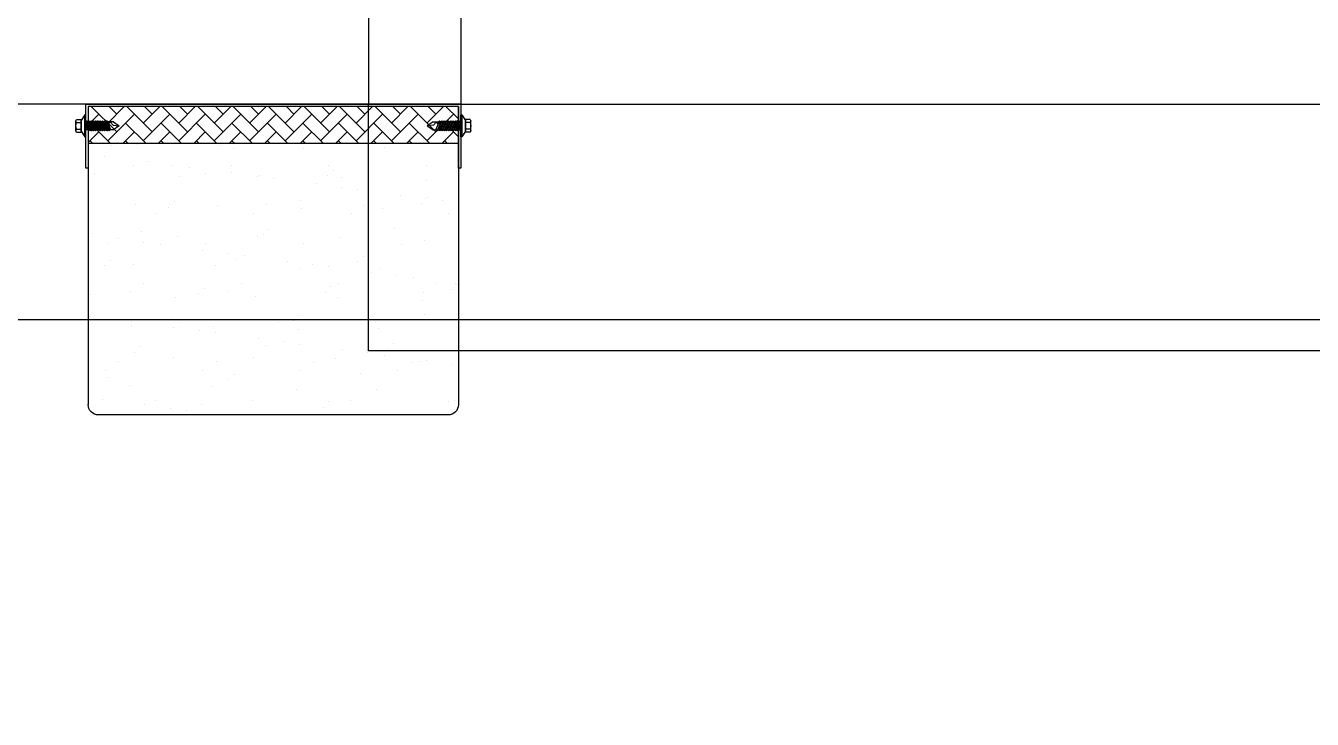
# Model space of a CAD drawing. Header units: millimetres. Extents: x -26983 to 60590, y 825 to 42375.
# Drawn here: x 57892.12 to 57912.52, y 17678.31 to 17689.31 of the extents above; entities that cross this region are included whole.
import ezdxf

# ---------------------------------------------------------------- set-up
doc = ezdxf.new("R2010")
doc.units = ezdxf.units.MM
doc.header["$LTSCALE"] = 100
doc.header["$MEASUREMENT"] = 0
doc.layers.get('0').update_dxf_attribs({"linetype": 'CONTINUOUS'})
for name, color, linetype in [('ELE7 (0.07)', 8, 'CONTINUOUS'), ('ELE9', 9, 'CONTINUOUS'), ('FIN(패널-T75 글라스울)', 6, 'CONTINUOUS'), ('OVERHEAD DOOR - ELE', 9, 'CONTINUOUS'), ('OVERHEAD DOOR - ETC', 252, 'CONTINUOUS'), ('주차-화물', 251, 'CONTINUOUS')]:
    doc.layers.add(name, color=color, linetype=linetype)

# ---------------------------------------------------------------- blocks, each defined once
blk = doc.blocks.new('A$Ca9da7916')
at = {"layer": 'ELE7 (0.07)', "ltscale": 0.002}
blk.add_line((227, 4275), (227, 6725), dxfattribs=at)
at = {"layer": 'FIN(패널-T75 글라스울)'}
blk.add_line((702, 4275), (227, 4275), dxfattribs=at)
blk.add_lwpolyline([(702, 4350), (227, 4350), (227, 3250), (702, 3250)], dxfattribs=at)
at = {"layer": 'OVERHEAD DOOR - ELE', "ltscale": 0.002}
for p, q in [((27, 6725), (27, 4275)), ((27, 4275), (227, 4275))]:
    blk.add_line(p, q, dxfattribs=at)
at = {"layer": 'OVERHEAD DOOR - ETC'}
for p, q in [((205.2, 4358), (213.4, 4358)), ((225, 4348), (-16.7, 4348)), ((195, 4348), (195, 4048)), ((195, 4348), (225, 4348)), ((205, 4353.8), (200.3, 4350.8)), ((218.3, 4350.8), (200.3, 4350.8)), ((200.3, 4350.8), (200.3, 4350)), ((200.3, 4350.8), (218.3, 4350.8)), ((200.3, 4350), (218.3, 4350)), ((204.1, 4357.5), (204.1, 4353.8)), ((204.1, 4353.8), (214.6, 4353.8)), ((213.6, 4353.8), (205, 4353.8)), ((205.2, 4347.6), (211.1, 4350)), ((205.2, 4345.8), (213.5, 4349.2)), ((205.2, 4345.8), (213.5, 4349.2)), ((205.2, 4347.6), (206.2, 4348.4)), ((206.2, 4347.2), (205.2, 4347.6)), ((205.2, 4347.6), (206.2, 4346.8)), ((206.2, 4347.6), (205.2, 4347.6)), ((206.2, 4348.4), (206.2, 4350)), ((211.9, 4350), (206.2, 4347.6)), ((206.2, 4348.4), (210, 4350)), ((206.2, 4346.6), (212.5, 4349.2)), ((212.5, 4348.4), (206.2, 4345.8)), ((206.2, 4346.6), (206.2, 4347.6)), ((206.6, 4357.5), (206.6, 4353.8)), ((212, 4357.5), (212, 4353.8)), ((212.5, 4349.2), (212.5, 4350)), ((213.5, 4349.2), (212.5, 4350)), ((212.5, 4349.6), (213.5, 4349.2)), ((213.5, 4349.2), (212.5, 4348.4)), ((212.5, 4349.2), (213.5, 4349.2)), ((212.5, 4347.4), (212.5, 4348.4)), ((213.5, 4347.4), (212.5, 4348.2)), ((212.5, 4347.8), (213.5, 4347.4)), ((218.3, 4350.8), (213.6, 4353.8)), ((214.6, 4357.5), (214.6, 4353.8)), ((218.3, 4350), (218.3, 4350.8)), ((225, 4348), (225, 4048)), ((-25, 4339.7), (-25, 4056.3)), ((205.2, 4343.9), (213.5, 4347.4)), ((205.2, 4343.9), (213.5, 4347.4)), ((205.2, 4345.8), (206.2, 4346.6)), ((206.2, 4345.4), (205.2, 4345.8)), ((205.2, 4345.8), (206.2, 4345)), ((206.2, 4345.8), (205.2, 4345.8)), ((205.2, 4342.1), (213.5, 4345.5)), ((205.2, 4342.1), (213.5, 4345.5)), ((205.2, 4343.9), (206.2, 4344.7)), ((206.2, 4343.5), (205.2, 4343.9)), ((205.2, 4343.9), (206.2, 4343.1)), ((206.2, 4343.9), (205.2, 4343.9)), ((205.2, 4340.3), (213.5, 4343.7)), ((205.2, 4340.3), (213.5, 4343.7)), ((205.2, 4342.1), (206.2, 4342.9)), ((206.2, 4341.7), (205.2, 4342.1)), ((205.2, 4342.1), (206.2, 4341.3)), ((206.2, 4342.1), (205.2, 4342.1)), ((205.2, 4338.4), (213.5, 4341.9)), ((205.2, 4338.4), (213.5, 4341.9)), ((205.2, 4340.3), (206.2, 4341.1)), ((206.2, 4339.9), (205.2, 4340.3)), ((205.2, 4340.3), (206.2, 4339.5)), ((206.2, 4340.3), (205.2, 4340.3)), ((205.2, 4336.6), (213.5, 4340)), ((205.2, 4336.6), (213.5, 4340)), ((205.2, 4338.4), (206.2, 4339.2)), ((206.2, 4338), (205.2, 4338.4)), ((205.2, 4338.4), (206.2, 4337.6)), ((206.2, 4338.4), (205.2, 4338.4)), ((205.2, 4334.8), (213.5, 4338.2)), ((205.2, 4334.8), (213.5, 4338.2)), ((205.2, 4336.6), (206.2, 4337.4)), ((206.2, 4344.7), (212.5, 4347.4)), ((212.5, 4346.5), (206.2, 4343.9)), ((206.2, 4344.7), (206.2, 4345.8)), ((206.2, 4342.9), (212.5, 4345.5)), ((212.5, 4344.7), (206.2, 4342.1)), ((206.2, 4342.9), (206.2, 4343.9)), ((206.2, 4341.1), (212.5, 4343.7)), ((212.5, 4342.9), (206.2, 4340.3)), ((206.2, 4341.1), (206.2, 4342.1)), ((206.2, 4339.2), (212.5, 4341.9)), ((212.5, 4341), (206.2, 4338.4)), ((206.2, 4339.2), (206.2, 4340.3)), ((206.2, 4337.4), (212.5, 4340)), ((212.5, 4339.2), (206.2, 4336.6)), ((206.2, 4337.4), (206.2, 4338.4)), ((206.2, 4335.6), (212.5, 4338.2)), ((212.5, 4337.4), (206.2, 4334.8)), ((213.5, 4347.4), (212.5, 4346.5)), ((212.5, 4347.4), (213.5, 4347.4)), ((212.5, 4345.5), (212.5, 4346.5)), ((213.5, 4345.5), (212.5, 4346.3)), ((212.5, 4345.9), (213.5, 4345.5)), ((213.5, 4345.5), (212.5, 4344.7)), ((212.5, 4345.5), (213.5, 4345.5)), ((212.5, 4343.7), (212.5, 4344.7)), ((213.5, 4343.7), (212.5, 4344.5)), ((212.5, 4344.1), (213.5, 4343.7)), ((213.5, 4343.7), (212.5, 4342.9)), ((212.5, 4343.7), (213.5, 4343.7)), ((212.5, 4341.9), (212.5, 4342.9)), ((213.5, 4341.9), (212.5, 4342.7)), ((212.5, 4342.3), (213.5, 4341.9)), ((213.5, 4341.9), (212.5, 4341)), ((212.5, 4341.9), (213.5, 4341.9)), ((212.5, 4340), (212.5, 4341)), ((213.5, 4340), (212.5, 4340.8)), ((212.5, 4340.4), (213.5, 4340)), ((213.5, 4340), (212.5, 4339.2)), ((212.5, 4340), (213.5, 4340)), ((212.5, 4338.2), (212.5, 4339.2)), ((213.5, 4338.2), (212.5, 4339)), ((212.5, 4338.6), (213.5, 4338.2)), ((213.5, 4338.2), (212.5, 4337.4)), ((212.5, 4338.2), (213.5, 4338.2)), ((212.5, 4336.4), (212.5, 4337.4)), ((213.5, 4336.4), (212.5, 4337.2)), ((206.2, 4336.2), (205.2, 4336.6)), ((205.2, 4336.6), (206.2, 4335.8)), ((206.2, 4336.6), (205.2, 4336.6)), ((205.2, 4332.9), (213.5, 4336.4)), ((205.2, 4332.9), (213.5, 4336.4)), ((205.2, 4334.8), (206.2, 4335.6)), ((206.2, 4334.4), (205.2, 4334.8)), ((205.2, 4334.8), (206.2, 4334)), ((206.2, 4334.8), (205.2, 4334.8)), ((205.2, 4331.1), (213.5, 4334.5)), ((205.2, 4331.1), (213.5, 4334.5)), ((205.2, 4332.9), (206.2, 4333.7)), ((206.2, 4332.5), (205.2, 4332.9)), ((205.2, 4332.9), (206.2, 4332.1)), ((206.2, 4332.9), (205.2, 4332.9)), ((205.2, 4331.1), (206.2, 4331.9)), ((206.2, 4330.7), (205.2, 4331.1)), ((205.2, 4331.1), (206.2, 4330.3)), ((206.2, 4331.1), (205.2, 4331.1)), ((206.2, 4335.6), (206.2, 4336.6)), ((206.2, 4333.7), (212.5, 4336.4)), ((212.5, 4335.5), (206.2, 4332.9)), ((206.2, 4333.7), (206.2, 4334.8)), ((206.2, 4331.9), (212.5, 4334.5)), ((212.5, 4333.7), (206.2, 4331.1)), ((206.2, 4331.9), (206.2, 4332.9)), ((206.2, 4329.7), (210.4, 4331.5)), ((206.2, 4327.6), (206.2, 4331.1)), ((209.3, 4322.8), (206.2, 4327.6)), ((210, 4327.8), (209.3, 4322.8)), ((212.5, 4327.6), (209.3, 4322.8)), ((212.5, 4330.3), (210, 4327.8)), ((210.4, 4331.4), (213.5, 4332.7)), ((210.4, 4331.4), (213.5, 4332.7)), ((210.4, 4331.4), (211.4, 4332.3)), ((210.4, 4331.5), (212.5, 4330.3)), ((211.4, 4331.4), (210.4, 4331.4)), ((211.4, 4332.3), (212.5, 4332.7)), ((212.5, 4331.9), (211.4, 4331.4)), ((212.5, 4336.8), (213.5, 4336.4)), ((213.5, 4336.4), (212.5, 4335.5)), ((212.5, 4336.4), (213.5, 4336.4)), ((212.5, 4334.5), (212.5, 4335.5)), ((213.5, 4334.5), (212.5, 4335.3)), ((212.5, 4334.9), (213.5, 4334.5)), ((213.5, 4334.5), (212.5, 4333.7)), ((212.5, 4334.5), (213.5, 4334.5)), ((212.5, 4332.7), (212.5, 4333.7)), ((213.5, 4332.7), (212.5, 4333.5)), ((212.5, 4333.1), (213.5, 4332.7)), ((213.5, 4332.7), (212.5, 4331.9)), ((212.5, 4332.7), (213.5, 4332.7)), ((212.5, 4327.6), (212.5, 4331.9)), ((209.3, 4073.2), (206.2, 4068.4)), ((206.2, 4068.4), (206.2, 4064.9)), ((206.2, 4066.3), (210.4, 4064.5)), ((212.5, 4068.4), (209.3, 4073.2)), ((210, 4068.2), (209.3, 4073.2)), ((212.5, 4065.7), (210, 4068.2)), ((212.5, 4068.4), (212.5, 4064.1)), ((205.2, 4064.9), (206.2, 4065.7)), ((206.2, 4065.3), (205.2, 4064.9)), ((205.2, 4064.9), (213.5, 4061.5)), ((205.2, 4064.9), (213.5, 4061.5)), ((206.2, 4064.9), (205.2, 4064.9)), ((205.2, 4064.9), (206.2, 4064.1)), ((205.2, 4063.1), (206.2, 4063.9)), ((206.2, 4063.5), (205.2, 4063.1)), ((205.2, 4063.1), (213.5, 4059.6)), ((205.2, 4063.1), (213.5, 4059.6)), ((206.2, 4063.1), (205.2, 4063.1)), ((205.2, 4063.1), (206.2, 4062.3)), ((205.2, 4061.2), (206.2, 4062)), ((206.2, 4061.6), (205.2, 4061.2)), ((205.2, 4061.2), (213.5, 4057.8)), ((205.2, 4061.2), (213.5, 4057.8)), ((206.2, 4061.2), (205.2, 4061.2)), ((205.2, 4061.2), (206.2, 4060.4)), ((205.2, 4059.4), (206.2, 4060.2)), ((206.2, 4059.8), (205.2, 4059.4)), ((205.2, 4059.4), (213.5, 4056)), ((205.2, 4059.4), (213.5, 4056)), ((206.2, 4059.4), (205.2, 4059.4)), ((205.2, 4059.4), (206.2, 4058.6)), ((205.2, 4057.6), (206.2, 4058.4)), ((206.2, 4058), (205.2, 4057.6)), ((205.2, 4057.6), (213.5, 4054.1)), ((205.2, 4057.6), (213.5, 4054.1)), ((206.2, 4057.6), (205.2, 4057.6)), ((205.2, 4057.6), (206.2, 4056.8)), ((205.2, 4055.7), (206.2, 4056.5)), ((206.2, 4056.1), (205.2, 4055.7)), ((205.2, 4055.7), (213.5, 4052.3)), ((205.2, 4055.7), (213.5, 4052.3)), ((206.2, 4055.7), (205.2, 4055.7)), ((205.2, 4055.7), (206.2, 4054.9)), ((212.5, 4062.3), (206.2, 4064.9)), ((206.2, 4064.1), (206.2, 4063.1)), ((206.2, 4064.1), (212.5, 4061.5)), ((212.5, 4060.5), (206.2, 4063.1)), ((206.2, 4062.3), (206.2, 4061.2)), ((206.2, 4062.3), (212.5, 4059.6)), ((212.5, 4058.6), (206.2, 4061.2)), ((206.2, 4060.4), (206.2, 4059.4)), ((206.2, 4060.4), (212.5, 4057.8)), ((212.5, 4056.8), (206.2, 4059.4)), ((206.2, 4058.6), (206.2, 4057.6)), ((206.2, 4058.6), (212.5, 4056)), ((212.5, 4055), (206.2, 4057.6)), ((206.2, 4056.8), (206.2, 4055.7)), ((206.2, 4056.8), (212.5, 4054.1)), ((212.5, 4053.1), (206.2, 4055.7)), ((210.4, 4064.5), (212.5, 4065.7)), ((210.4, 4064.6), (213.5, 4063.3)), ((210.4, 4064.6), (213.5, 4063.3)), ((211.4, 4064.6), (210.4, 4064.6)), ((210.4, 4064.6), (211.4, 4063.7)), ((212.5, 4064.1), (211.4, 4064.6)), ((211.4, 4063.7), (212.5, 4063.3)), ((213.5, 4063.3), (212.5, 4064.1)), ((212.5, 4063.3), (212.5, 4062.3)), ((212.5, 4063.3), (213.5, 4063.3)), ((212.5, 4062.9), (213.5, 4063.3)), ((213.5, 4063.3), (212.5, 4062.5)), ((213.5, 4061.5), (212.5, 4062.3)), ((212.5, 4061.5), (212.5, 4060.5)), ((212.5, 4061.1), (213.5, 4061.5)), ((213.5, 4061.5), (212.5, 4060.7)), ((212.5, 4061.5), (213.5, 4061.5)), ((213.5, 4059.6), (212.5, 4060.5)), ((212.5, 4059.6), (212.5, 4058.6)), ((212.5, 4059.2), (213.5, 4059.6)), ((213.5, 4059.6), (212.5, 4058.8)), ((212.5, 4059.6), (213.5, 4059.6)), ((213.5, 4057.8), (212.5, 4058.6)), ((212.5, 4057.8), (212.5, 4056.8)), ((212.5, 4057.8), (213.5, 4057.8)), ((212.5, 4057.4), (213.5, 4057.8)), ((213.5, 4057.8), (212.5, 4057)), ((213.5, 4056), (212.5, 4056.8)), ((212.5, 4056), (212.5, 4055)), ((212.5, 4055.6), (213.5, 4056)), ((213.5, 4056), (212.5, 4055.2)), ((212.5, 4056), (213.5, 4056)), ((225, 4048), (-16.7, 4048)), ((225, 4048), (195, 4048)), ((200.3, 4045.2), (200.3, 4046)), ((200.3, 4046), (218.3, 4046)), ((218.3, 4045.2), (200.3, 4045.2)), ((205, 4042.2), (200.3, 4045.2)), ((200.3, 4045.2), (218.3, 4045.2)), ((205.2, 4053.9), (206.2, 4054.7)), ((206.2, 4054.3), (205.2, 4053.9)), ((205.2, 4053.9), (213.5, 4050.5)), ((205.2, 4053.9), (213.5, 4050.5)), ((206.2, 4053.9), (205.2, 4053.9)), ((205.2, 4053.9), (206.2, 4053.1)), ((205.2, 4052.1), (206.2, 4052.9)), ((206.2, 4052.5), (205.2, 4052.1)), ((205.2, 4052.1), (213.5, 4048.6)), ((205.2, 4052.1), (213.5, 4048.6)), ((206.2, 4052.1), (205.2, 4052.1)), ((205.2, 4052.1), (206.2, 4051.3)), ((205.2, 4050.2), (206.2, 4051)), ((206.2, 4050.6), (205.2, 4050.2)), ((205.2, 4050.2), (213.5, 4046.8)), ((205.2, 4050.2), (213.5, 4046.8)), ((206.2, 4050.2), (205.2, 4050.2)), ((205.2, 4050.2), (206.2, 4049.4)), ((205.2, 4048.4), (206.2, 4049.2)), ((206.2, 4048.8), (205.2, 4048.4)), ((205.2, 4048.4), (211.1, 4046)), ((206.2, 4048.4), (205.2, 4048.4)), ((205.2, 4048.4), (206.2, 4047.6)), ((206.2, 4054.9), (206.2, 4053.9)), ((206.2, 4054.9), (212.5, 4052.3)), ((212.5, 4051.3), (206.2, 4053.9)), ((206.2, 4053.1), (206.2, 4052.1)), ((206.2, 4053.1), (212.5, 4050.5)), ((212.5, 4049.5), (206.2, 4052.1)), ((206.2, 4051.3), (206.2, 4050.2)), ((206.2, 4051.3), (212.5, 4048.6)), ((212.5, 4047.6), (206.2, 4050.2)), ((206.2, 4049.4), (206.2, 4048.4)), ((206.2, 4049.4), (212.5, 4046.8)), ((211.9, 4046), (206.2, 4048.4)), ((206.2, 4047.6), (206.2, 4046)), ((206.2, 4047.6), (210, 4046)), ((213.5, 4054.1), (212.5, 4055)), ((212.5, 4054.1), (212.5, 4053.1)), ((212.5, 4053.7), (213.5, 4054.1)), ((213.5, 4054.1), (212.5, 4053.3)), ((212.5, 4054.1), (213.5, 4054.1)), ((213.5, 4052.3), (212.5, 4053.1)), ((212.5, 4052.3), (212.5, 4051.3)), ((212.5, 4051.9), (213.5, 4052.3)), ((213.5, 4052.3), (212.5, 4051.5)), ((212.5, 4052.3), (213.5, 4052.3)), ((213.5, 4050.5), (212.5, 4051.3)), ((212.5, 4050.5), (212.5, 4049.5)), ((212.5, 4050.1), (213.5, 4050.5)), ((213.5, 4050.5), (212.5, 4049.7)), ((212.5, 4050.5), (213.5, 4050.5)), ((213.5, 4048.6), (212.5, 4049.5)), ((212.5, 4048.6), (212.5, 4047.6)), ((212.5, 4048.2), (213.5, 4048.6)), ((213.5, 4048.6), (212.5, 4047.8)), ((212.5, 4048.6), (213.5, 4048.6)), ((213.5, 4046.8), (212.5, 4047.6)), ((212.5, 4046.8), (212.5, 4046)), ((212.5, 4046.4), (213.5, 4046.8)), ((213.5, 4046.8), (212.5, 4046)), ((212.5, 4046.8), (213.5, 4046.8)), ((218.3, 4045.2), (213.6, 4042.2)), ((218.3, 4046), (218.3, 4045.2)), ((204.1, 4042.2), (214.6, 4042.2)), ((204.1, 4038.5), (204.1, 4042.2)), ((213.6, 4042.2), (205, 4042.2)), ((205.2, 4038), (213.4, 4038)), ((206.6, 4038.5), (206.6, 4042.2)), ((212, 4038.5), (212, 4042.2)), ((214.6, 4038.5), (214.6, 4042.2))]:
    blk.add_line(p, q, dxfattribs=at)
at = {"layer": 'OVERHEAD DOOR - ETC', "ltscale": 0.002}
for p, q in [((-5, 4347.9), (-5, 4347.9)), ((227, 4350), (175, 4350)), ((175, 4350), (175, 4348)), ((175, 4348), (225, 4348)), ((200.5, 4348), (211.6, 4336.9)), ((214.9, 4348), (225, 4337.9)), ((225, 4348), (225, 4048)), ((227, 4046), (227, 4350)), ((-13.9, 4339.6), (-13.9, 4339.6)), ((-13.6, 4344.7), (-13.6, 4344.7)), ((16.2, 4343.1), (16.2, 4343.1)), ((76.7, 4342.5), (76.7, 4342.5)), ((81, 4347.2), (81, 4347.2)), ((81.6, 4345.9), (81.6, 4345.9)), ((138, 4340.1), (138, 4340.1)), ((195, 4334.6), (204.4, 4344.1)), ((195, 4339.1), (197.3, 4336.9)), ((197.3, 4322.5), (218.8, 4344.1)), ((81.3, 4330.3), (81.3, 4330.3)), ((148.8, 4334.8), (148.8, 4334.8)), ((204.4, 4329.7), (225, 4309.1)), ((211.6, 4322.5), (225, 4335.9)), ((218.8, 4329.7), (225, 4323.5)), ((18.5, 4317.2), (18.5, 4317.2)), ((18.9, 4322.5), (18.9, 4322.5)), ((56.4, 4320.4), (56.4, 4320.4)), ((67.5, 4318.8), (67.5, 4318.8)), ((74.4, 4319.6), (74.4, 4319.6)), ((116.4, 4320.4), (116.4, 4320.4)), ((146.7, 4318.2), (146.7, 4318.2)), ((150.5, 4321.6), (150.5, 4321.6)), ((151, 4322.9), (151, 4322.9)), ((165.4, 4322), (165.4, 4322)), ((177.1, 4322), (177.1, 4322)), ((195, 4324.8), (211.6, 4308.1)), ((17.7, 4309.8), (17.7, 4309.8)), ((86.1, 4311.4), (86.1, 4311.4)), ((195, 4305.9), (204.4, 4315.3)), ((195, 4310.4), (197.3, 4308.1)), ((197.3, 4293.8), (218.8, 4315.3)), ((211.6, 4293.8), (225, 4307.1)), ((10.8, 4299), (10.8, 4299)), ((87.8, 4298.2), (87.8, 4298.2)), ((113.5, 4301.5), (113.5, 4301.5)), ((126.4, 4296.1), (126.4, 4296.1)), ((153.2, 4300.9), (153.2, 4300.9)), ((195, 4296), (211.6, 4279.4)), ((204.4, 4301), (225, 4280.4)), ((218.8, 4301), (225, 4294.8)), ((23.4, 4288), (23.4, 4288)), ((29, 4290.4), (29, 4290.4)), ((33.2, 4295.1), (33.2, 4295.1)), ((142.7, 4286.2), (142.7, 4286.2)), ((191.6, 4287.8), (191.6, 4287.8)), ((195, 4277.1), (204.4, 4286.6)), ((197.3, 4265), (218.8, 4286.6)), ((-4.1, 4281.4), (-4.1, 4281.4)), ((25.2, 4274.7), (25.2, 4274.7)), ((44.8, 4283), (44.8, 4283)), ((49.9, 4281), (49.9, 4281)), ((90.6, 4277.5), (90.6, 4277.5)), ((93.8, 4284.6), (93.8, 4284.6)), ((195, 4281.7), (197.3, 4279.4)), ((211.6, 4265), (225, 4278.4)), ((8.7, 4268.3), (8.7, 4268.3)), ((99, 4266.1), (99, 4266.1)), ((103.2, 4270.8), (103.2, 4270.8)), ((145, 4271.7), (145, 4271.7)), ((157.8, 4266.4), (157.8, 4266.4)), ((195, 4267.3), (211.6, 4250.7)), ((204.4, 4272.2), (225, 4251.7)), ((218.8, 4272.2), (225, 4266)), ((-13.7, 4260.5), (-13.7, 4260.5)), ((27.9, 4254.1), (27.9, 4254.1)), ((138.2, 4261), (138.2, 4261)), ((195, 4248.4), (204.4, 4257.8)), ((197.3, 4236.3), (218.8, 4257.8)), ((21, 4248.6), (21, 4248.6)), ((69.9, 4250.2), (69.9, 4250.2)), ((78.7, 4244), (78.7, 4244)), ((81.4, 4251.2), (81.4, 4251.2)), ((118.9, 4251.8), (118.9, 4251.8)), ((159.5, 4253.2), (159.5, 4253.2)), ((167.8, 4253.4), (167.8, 4253.4)), ((173.2, 4246.5), (173.2, 4246.5)), ((195, 4252.9), (197.3, 4250.7)), ((204.4, 4243.5), (225, 4222.9)), ((211.6, 4236.3), (225, 4249.7)), ((218.8, 4243.5), (225, 4237.3)), ((-18.7, 4238.4), (-18.7, 4238.4)), ((-14.5, 4243), (-14.5, 4243)), ((74.6, 4240.5), (74.6, 4240.5)), ((95.1, 4243), (95.1, 4243)), ((169, 4241.8), (169, 4241.8)), ((177.2, 4242.9), (177.2, 4242.9)), ((195, 4238.6), (211.6, 4221.9)), ((17.8, 4230.7), (17.8, 4230.7)), ((96.9, 4229.8), (96.9, 4229.8)), ((113.6, 4222.4), (113.6, 4222.4)), ((162.3, 4232.6), (162.3, 4232.6)), ((191.3, 4222.8), (191.3, 4222.8)), ((195, 4219.7), (204.4, 4229.1)), ((195, 4224.2), (197.3, 4221.9)), ((197.3, 4207.6), (218.8, 4229.1)), ((-4.4, 4216.4), (-4.4, 4216.4)), ((11, 4219.9), (11, 4219.9)), ((32.4, 4219.6), (32.4, 4219.6)), ((44.5, 4218), (44.5, 4218)), ((51.3, 4214.1), (51.3, 4214.1)), ((55.5, 4218.7), (55.5, 4218.7)), ((93.4, 4219.6), (93.4, 4219.6)), ((142.4, 4221.2), (142.4, 4221.2)), ((148.7, 4219.7), (148.7, 4219.7)), ((204.4, 4214.7), (225, 4194.2)), ((211.6, 4207.6), (225, 4220.9)), ((218.8, 4214.7), (225, 4208.6)), ((34.2, 4206.4), (34.2, 4206.4)), ((50, 4201.9), (50, 4201.9)), ((99.6, 4209.1), (99.6, 4209.1)), ((195, 4209.8), (211.6, 4193.2)), ((31, 4192), (31, 4192)), ((125.5, 4194.4), (125.5, 4194.4)), ((145.2, 4192.6), (145.2, 4192.6)), ((166.8, 4198.1), (166.8, 4198.1)), ((195, 4190.9), (204.4, 4200.4)), ((195, 4195.5), (197.3, 4193.2)), ((197.3, 4178.8), (218.8, 4200.4)), ((211.6, 4178.8), (225, 4192.2)), ((-13.6, 4181.4), (-13.6, 4181.4)), ((21.8, 4182.1), (21.8, 4182.1)), ((36.9, 4185.7), (36.9, 4185.7)), ((70.8, 4183.7), (70.8, 4183.7)), ((119.7, 4185.3), (119.7, 4185.3)), ((121.2, 4189.8), (121.2, 4189.8)), ((138.3, 4181.9), (138.3, 4181.9)), ((168.5, 4184.8), (168.5, 4184.8)), ((168.7, 4186.9), (168.7, 4186.9)), ((195, 4181.1), (211.6, 4164.5)), ((204.4, 4186), (225, 4165.5)), ((218.8, 4186), (225, 4179.8)), ((81.6, 4172.1), (81.6, 4172.1)), ((104.1, 4174.6), (104.1, 4174.6)), ((195, 4162.2), (204.4, 4171.6)), ((197.3, 4150.1), (218.8, 4171.6)), ((3.5, 4162), (3.5, 4162)), ((7.8, 4166.7), (7.8, 4166.7)), ((74.7, 4161.4), (74.7, 4161.4)), ((101, 4167.7), (101, 4167.7)), ((105.9, 4161.4), (105.9, 4161.4)), ((171.3, 4164.2), (171.3, 4164.2)), ((177.4, 4163.8), (177.4, 4163.8)), ((191.2, 4165.5), (191.2, 4165.5)), ((195, 4166.7), (197.3, 4164.5)), ((211.6, 4150.1), (225, 4163.5)), ((17.9, 4151.6), (17.9, 4151.6)), ((41.4, 4151.2), (41.4, 4151.2)), ((47, 4149.4), (47, 4149.4)), ((95.9, 4151), (95.9, 4151)), ((144.9, 4152.6), (144.9, 4152.6)), ((193.8, 4154.2), (193.8, 4154.2)), ((195, 4152.3), (211.6, 4135.7)), ((204.4, 4157.3), (225, 4136.7)), ((218.8, 4157.3), (225, 4151.1)), ((-16.7, 4139.9), (-16.7, 4139.9)), ((-2, 4147.8), (-2, 4147.8)), ((11.1, 4140.8), (11.1, 4140.8)), ((77.8, 4142.4), (77.8, 4142.4)), ((108.6, 4140.8), (108.6, 4140.8)), ((113.8, 4143.3), (113.8, 4143.3)), ((171, 4143.4), (171, 4143.4)), ((195, 4133.5), (204.4, 4142.9)), ((197.3, 4121.3), (218.8, 4142.9)), ((43.2, 4138), (43.2, 4138)), ((73.5, 4137.7), (73.5, 4137.7)), ((175.8, 4129.7), (175.8, 4129.7)), ((195, 4138), (197.3, 4135.7)), ((204.4, 4128.5), (225, 4108)), ((211.6, 4121.3), (225, 4134.7)), ((218.8, 4128.5), (225, 4122.3)), ((-21.3, 4127.8), (-21.3, 4127.8)), ((50.2, 4122.8), (50.2, 4122.8)), ((70.5, 4118.8), (70.5, 4118.8)), ((119.4, 4120.4), (119.4, 4120.4)), ((147.8, 4118.1), (147.8, 4118.1)), ((168.4, 4122), (168.4, 4122)), ((195, 4123.6), (211.6, 4107)), ((-19.5, 4114.6), (-19.5, 4114.6)), ((21.5, 4117.2), (21.5, 4117.2)), ((45.9, 4117.4), (45.9, 4117.4)), ((53.3, 4115.6), (53.3, 4115.6)), ((143.5, 4113.4), (143.5, 4113.4)), ((145.3, 4113.5), (145.3, 4113.5)), ((177.5, 4116.5), (177.5, 4116.5)), ((195, 4104.7), (204.4, 4114.2)), ((195, 4109.2), (197.3, 4107)), ((197.3, 4092.6), (218.8, 4114.2)), ((-13.4, 4102.3), (-13.4, 4102.3)), ((113.1, 4106.3), (113.1, 4106.3)), ((138.5, 4102.8), (138.5, 4102.8)), ((204.4, 4099.8), (225, 4079.2)), ((211.6, 4092.6), (225, 4106)), ((218.8, 4099.8), (225, 4093.6)), ((-16.8, 4093.9), (-16.8, 4093.9)), ((30.1, 4090.3), (30.1, 4090.3)), ((81.7, 4093), (81.7, 4093)), ((114.9, 4093), (114.9, 4093)), ((123.3, 4091.3), (123.3, 4091.3)), ((180.3, 4095.8), (180.3, 4095.8)), ((194.6, 4087.7), (194.6, 4087.7)), ((195, 4094.9), (211.6, 4078.2)), ((-1.1, 4081.3), (-1.1, 4081.3)), ((25.8, 4085.6), (25.8, 4085.6)), ((47.8, 4082.9), (47.8, 4082.9)), ((50.4, 4082.9), (50.4, 4082.9)), ((74.9, 4082.3), (74.9, 4082.3)), ((96.8, 4084.5), (96.8, 4084.5)), ((145.7, 4086.1), (145.7, 4086.1)), ((177.5, 4084.7), (177.5, 4084.7)), ((195, 4076), (204.4, 4085.4)), ((195, 4080.5), (197.3, 4078.2)), ((197.3, 4063.9), (218.8, 4085.4)), ((211.6, 4063.9), (225, 4077.2)), ((18.1, 4072.5), (18.1, 4072.5)), ((52.2, 4069.6), (52.2, 4069.6)), ((100.1, 4066), (100.1, 4066)), ((117.6, 4072.4), (117.6, 4072.4)), ((193.3, 4067), (193.3, 4067)), ((195, 4066.1), (211.6, 4049.5)), ((204.4, 4071.1), (225, 4050.5)), ((218.8, 4071.1), (225, 4064.9)), ((-12.2, 4059.4), (-12.2, 4059.4)), ((5.6, 4063.5), (5.6, 4063.5)), ((11.3, 4061.7), (11.3, 4061.7)), ((95.8, 4061.4), (95.8, 4061.4)), ((113.9, 4064.2), (113.9, 4064.2)), ((184.8, 4061.3), (184.8, 4061.3)), ((195.8, 4048), (204.4, 4056.7)), ((210.1, 4048), (218.8, 4056.7)), ((24, 4048.6), (24, 4048.6)), ((54.9, 4049), (54.9, 4049)), ((72.9, 4050.2), (72.9, 4050.2)), ((121.9, 4051.8), (121.9, 4051.8)), ((170.8, 4053.4), (170.8, 4053.4)), ((175, 4048), (175, 4046)), ((225, 4048), (175, 4048)), ((175, 4046), (227, 4046)), ((186.5, 4048.1), (186.5, 4048.1)), ((195, 4051.8), (197.3, 4049.5)), ((224.5, 4048), (225, 4048.5))]:
    blk.add_line(p, q, dxfattribs=at)
at = {"layer": 'OVERHEAD DOOR - ETC'}
for centre, radius, start, end in [((205.3, 4356.1), 1.86, 46.9662, 133.0338), ((209.3, 4350.4), 7.61, 69.1195, 110.8805), ((213.3, 4356.1), 1.86, 46.9662, 133.0338), ((-16.7, 4339.7), 8.33, 90, 180), ((-16.7, 4056.3), 8.33, 180, 270), ((205.3, 4039.9), 1.86, 226.9662, 313.0338), ((209.3, 4045.6), 7.61, 249.1195, 290.8805), ((213.3, 4039.9), 1.86, 226.9662, 313.0338)]:
    blk.add_arc(centre, radius, start, end, dxfattribs=at)
blk = doc.blocks.new('A$C9dd89177')
at = {"layer": '주차-화물', "ltscale": 0.1}
blk.add_lwpolyline([(0, 0), (11000, 0), (11000, 3250), (0, 3250), (0, 0), (11000, 3250)], dxfattribs=at)
blk = doc.blocks.new('B2FF')
at = {"layer": 'ELE9', "color": 253, "ltscale": 0.1, "xscale": -1, "rotation": 270}
blk.add_blockref('A$Ca9da7916', (37240924.7, 564844.3), dxfattribs=at)
at = {"layer": 'ELE9', "color": 253, "ltscale": 0.1, "rotation": 90.00000000000001}
blk.add_blockref('A$C9dd89177', (37248049.7, 553896.3), dxfattribs=at)

msp = doc.modelspace()

# ---------------------------------------------------------------- block references
at = {"xscale": 0.01956471256889679, "yscale": 0.01956471256889679, "zscale": 0.01956471256889679}
msp.add_blockref('B2FF', (-670794.073, 6632.608), dxfattribs=at)

doc.saveas('drawing.dxf')
